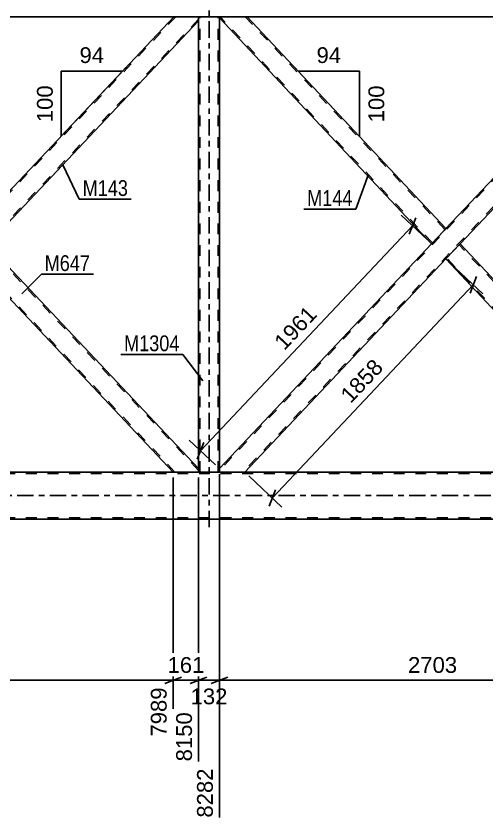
# Model space of a CAD drawing. Header units: millimetres. Extents: x -82 to 1107, y -546 to 295.
# Drawn here: x 160.7 to 246, y -150.1 to -4.2 of the extents above; entities that cross this region are included whole.
import ezdxf

# ---------------------------------------------------------------- set-up
doc = ezdxf.new("R2010")
doc.units = ezdxf.units.MM
doc.linetypes.add('DXK_LINE_DOT2', pattern=[3.9198, 1.9599, -1.9599])
doc.linetypes.add('DXK_LINE_DOT3', pattern=[5.9187, 2.979, -0.9799, 0.9799, -0.9799])
doc.styles.add('Arial', font='ARIAL.TTF', dxfattribs={"height": 0.2})
doc.styles.add('Arial Narrow', font='ARIALN.TTF', dxfattribs={"height": 0.2})

# ---------------------------------------------------------------- blocks, each defined once
blk = doc.blocks.new('Part-761553693-1431 - 1360')
at = {"color": 2, "linetype": 'Continuous'}
for p, q in [((197.59, -4.46), (197.59, -4.29)), ((238.6, -42.7), (202.59, -4.29)), ((236.01, -45.45), (197.59, -4.46)), ((238.28, -43.04), (236.01, -45.45)), ((238.6, -42.7), (238.28, -43.04))]:
    blk.add_line(p, q, dxfattribs=at)
at = {"color": 7, "linetype": 'DXK_LINE_DOT2'}
for p, q in [((202.59, -4.29), (197.59, -4.29)), ((236.16, -45.29), (197.73, -4.29)), ((238.44, -42.87), (202.27, -4.29)), ((238.57, -42.73), (238.28, -43.04)), ((236.16, -45.29), (236.17, -45.27))]:
    blk.add_line(p, q, dxfattribs=at)
blk = doc.blocks.new('Part-761553693-1406 - 1360')
at = {"color": 7, "linetype": 'DXK_LINE_DOT2'}
for p, q in [((189.66, -4.29), (111.87, -86.73)), ((193.81, -4.29), (189.35, -4.29)), ((193.81, -4.72), (116.31, -86.86)), ((152.95, -42.86), (150.36, -45.61)), ((155.54, -45.61), (152.95, -48.36)), ((116.62, -86.86), (111.87, -86.86))]:
    blk.add_line(p, q, dxfattribs=at)
at = {"color": 2, "linetype": 'Continuous'}
for p, q in [((189.35, -4.29), (152.95, -42.86)), ((193.81, -5.05), (193.81, -4.29)), ((193.81, -5.05), (155.54, -45.61)), ((150.36, -45.61), (111.87, -86.4)), ((152.95, -48.36), (116.62, -86.86)), ((111.87, -86.86), (111.87, -86.4))]:
    blk.add_line(p, q, dxfattribs=at)
blk = doc.blocks.new('Part-761553693-1426 - 1360')
at = {"color": 7, "linetype": 'DXK_LINE_DOT2'}
for p, q in [((275.1, -4.29), (197.59, -86.57)), ((279.53, -4.29), (274.79, -4.29)), ((279.53, -4.42), (201.87, -86.86)), ((238.6, -42.7), (236.01, -45.45)), ((241.18, -45.46), (238.59, -48.21)), ((202.18, -86.86), (197.59, -86.86))]:
    blk.add_line(p, q, dxfattribs=at)
at = {"color": 2, "linetype": 'Continuous'}
for p, q in [((274.79, -4.29), (238.6, -42.7)), ((279.53, -4.75), (279.53, -4.29)), ((279.53, -4.75), (241.18, -45.46)), ((236.01, -45.45), (197.59, -86.24)), ((238.59, -48.21), (202.18, -86.86)), ((197.59, -86.86), (197.59, -86.24))]:
    blk.add_line(p, q, dxfattribs=at)
blk = doc.blocks.new('Part-761553693-1481 - 1360')
at = {"color": 7, "linetype": 'DXK_LINE_DOT3'}
blk.add_line((195.7, -96.86), (195.7, 5.71), dxfattribs=at)
at = {"color": 7, "linetype": 'DXK_LINE_DOT2'}
for p, q in [((197.59, -4.29), (193.81, -4.29)), ((193.81, -5.05), (193.81, -4.29)), ((194.04, -86.86), (194.04, -4.29)), ((197.36, -86.86), (197.36, -4.29)), ((197.59, -4.46), (197.59, -4.29)), ((193.81, -86.86), (193.81, -86.24)), ((197.59, -86.86), (193.81, -86.86)), ((197.59, -86.86), (197.59, -86.24))]:
    blk.add_line(p, q, dxfattribs=at)
at = {"color": 2, "linetype": 'Continuous'}
for p, q in [((193.81, -86.24), (193.81, -5.05)), ((197.59, -86.24), (197.59, -4.46))]:
    blk.add_line(p, q, dxfattribs=at)
blk = doc.blocks.new('Part-761553693-1517 - 1360')
at = {"color": 2, "linetype": 'Continuous'}
for p, q in [((155.54, -45.61), (152.95, -48.36)), ((193.81, -86.24), (155.54, -45.61)), ((189.22, -86.86), (152.95, -48.36)), ((193.81, -86.86), (193.81, -86.24))]:
    blk.add_line(p, q, dxfattribs=at)
at = {"color": 7, "linetype": 'DXK_LINE_DOT2'}
for p, q in [((193.81, -86.57), (155.38, -45.78)), ((153.11, -48.19), (153.12, -48.18)), ((189.53, -86.86), (153.11, -48.19)), ((193.81, -86.86), (189.22, -86.86))]:
    blk.add_line(p, q, dxfattribs=at)
blk = doc.blocks.new('Part-761553693-1522 - 1360')
at = {"color": 2, "linetype": 'Continuous'}
for p, q in [((241.18, -45.46), (238.59, -48.21)), ((279.53, -86.37), (241.18, -45.46)), ((274.81, -86.86), (238.59, -48.21)), ((279.53, -86.86), (279.53, -86.37))]:
    blk.add_line(p, q, dxfattribs=at)
at = {"color": 7, "linetype": 'DXK_LINE_DOT2'}
for p, q in [((279.53, -86.71), (241.02, -45.63)), ((238.75, -48.04), (238.76, -48.03)), ((275.13, -86.86), (238.75, -48.04)), ((279.53, -86.86), (274.81, -86.86))]:
    blk.add_line(p, q, dxfattribs=at)
blk = doc.blocks.new('Part-761553693-1666 - 1360')
at = {"color": 7, "linetype": 'DXK_LINE_DOT2'}
for p, q in [((681.9, -87.14), (12.96, -87.14)), ((545.18, -86.86), (22.39, -86.86)), ((681.9, -95.14), (12.96, -95.14))]:
    blk.add_line(p, q, dxfattribs=at)
at = {"color": 2, "linetype": 'Continuous'}
for p, q in [((279.99, -86.86), (111.41, -86.86)), ((681.9, -95.43), (12.96, -95.43))]:
    blk.add_line(p, q, dxfattribs=at)
at = {"color": 7, "linetype": 'DXK_LINE_DOT3'}
blk.add_line((12.96, -91.14), (681.9, -91.14), dxfattribs=at)
blk = doc.blocks.new('Part-761553693-1681 - 1360')
at = {"color": 2, "linetype": 'Continuous'}
blk.add_line((279.99, -4.29), (111.41, -4.29), dxfattribs=at)
blk = doc.blocks.new('StraightDimension-761553693-27653 - 1360')
at = {"color": 7, "linetype": 'Continuous'}
for p, q in [((197.59, -87.24), (197.59, -149.53)), ((193.81, -87.86), (193.81, -139.33)), ((192.31, -125.23), (195.31, -124.03)), ((199.09, -124.03), (196.09, -125.23)), ((193.81, -124.63), (197.59, -124.63))]:
    blk.add_line(p, q, dxfattribs=at)
at = {"color": 0}
blk.add_wipeout([(199.64, -129.58), (199.64, -125.38), (191.76, -125.38), (191.76, -129.58)], dxfattribs=at)
at = {"color": 0, "linetype": 'Continuous'}
blk.add_wipeout([(196.99, -140.03), (192.79, -140.03), (192.79, -150.13), (196.99, -150.13)], dxfattribs=at)
at = {"color": 3, "style": 'Arial'}
blk.add_text('132', height=2.865, dxfattribs=at).set_placement((192.36, -128.98))
at = {"color": 3, "linetype": 'Continuous', "style": 'Arial'}
blk.add_text('8282', height=2.865, rotation=90.0002, dxfattribs=at).set_placement((196.39, -149.53))
blk = doc.blocks.new('StraightDimension-761553693-27655 - 1360')
at = {"color": 7, "linetype": 'Continuous'}
for p, q in [((111.87, -87.4), (111.87, -149.53)), ((189.22, -87.86), (189.22, -134.83)), ((113.37, -124.03), (110.37, -125.23)), ((187.72, -125.23), (190.72, -124.03)), ((111.87, -124.63), (189.22, -124.63))]:
    blk.add_line(p, q, dxfattribs=at)
at = {"color": 0}
blk.add_wipeout([(155.59, -123.88), (155.59, -119.68), (145.5, -119.68), (145.5, -123.88)], dxfattribs=at)
at = {"color": 3, "style": 'Arial'}
blk.add_text('2707', height=2.865, dxfattribs=at).set_placement((146.1, -123.28))
at = {"color": 0, "linetype": 'Continuous'}
blk.add_wipeout([(188.62, -125.33), (184.42, -125.33), (184.42, -135.43), (188.62, -135.43)], dxfattribs=at)
at = {"color": 3, "linetype": 'Continuous', "style": 'Arial'}
blk.add_text('7989', height=2.865, rotation=90.0002, dxfattribs=at).set_placement((188.02, -134.83))
blk = doc.blocks.new('StraightDimension-761553693-27652 - 1360')
at = {"color": 7, "linetype": 'Continuous'}
for p, q in [((197.59, -87.24), (197.59, -149.53)), ((274.81, -87.86), (274.81, -137.05)), ((199.09, -124.03), (196.09, -125.23)), ((273.31, -125.23), (276.31, -124.03)), ((197.59, -124.63), (274.81, -124.63))]:
    blk.add_line(p, q, dxfattribs=at)
at = {"color": 0}
blk.add_wipeout([(241.25, -123.88), (241.25, -119.68), (231.15, -119.68), (231.15, -123.88)], dxfattribs=at)
at = {"color": 3, "style": 'Arial'}
blk.add_text('2703', height=2.865, dxfattribs=at).set_placement((231.75, -123.28))
at = {"color": 0, "linetype": 'Continuous'}
blk.add_wipeout([(274.21, -125.33), (270.01, -125.33), (270.01, -137.65), (274.21, -137.65)], dxfattribs=at)
at = {"color": 3, "linetype": 'Continuous', "style": 'Arial'}
blk.add_text('10985', height=2.865, rotation=90.0002, dxfattribs=at).set_placement((273.61, -137.05))
blk = doc.blocks.new('StraightDimension-761553693-21892 - 1360')
at = {"color": 7, "linetype": 'Continuous'}
for p, q in [((235.28, -44.77), (230.51, -40.28)), ((231.99, -43.73), (233.17, -40.73)), ((194.16, -83.01), (232.58, -42.23)), ((196.86, -85.55), (192.09, -81.06)), ((194.75, -81.51), (193.57, -84.52))]:
    blk.add_line(p, q, dxfattribs=at)
at = {"color": 0}
blk.add_wipeout([(216.29, -58.43), (213.23, -55.55), (206.31, -62.9), (209.37, -65.78)], dxfattribs=at)
at = {"color": 3, "style": 'Arial'}
blk.add_text('1961', height=2.865, rotation=46.7132, dxfattribs=at).set_placement((209.34, -64.93))
blk = doc.blocks.new('StraightDimension-761553693-21907 - 1360')
at = {"color": 7, "linetype": 'Continuous'}
for p, q in [((239.32, -48.9), (245.33, -54.56)), ((242.99, -54.42), (244.17, -51.41)), ((207.18, -91.56), (243.58, -52.91)), ((202.91, -87.54), (208.92, -93.21)), ((207.77, -90.06), (206.59, -93.06))]:
    blk.add_line(p, q, dxfattribs=at)
at = {"color": 0}
blk.add_wipeout([(228.29, -68.05), (225.24, -65.17), (218.32, -72.52), (221.37, -75.4)], dxfattribs=at)
at = {"color": 3, "style": 'Arial'}
blk.add_text('1858', height=2.865, rotation=46.7132, dxfattribs=at).set_placement((221.35, -74.55))
blk = doc.blocks.new('AngleDimension-761553693-22403 - 1360')
at = {"color": 7, "linetype": 'Continuous'}
for p, q in [((168.89, -14.18), (180.01, -14.18)), ((168.89, -25.97), (180.01, -14.18)), ((168.89, -25.97), (168.89, -14.18)), ((180.64, -13.51), (180.01, -14.18))]:
    blk.add_line(p, q, dxfattribs=at)
at = {"color": 0}
for points in [[(177.28, -13.28), (177.28, -9.08), (171.63, -9.08), (171.63, -13.28)], [(167.99, -16.14), (163.79, -16.14), (163.79, -24.01), (167.99, -24.01)]]:
    blk.add_wipeout(points, dxfattribs=at)
at = {"color": 3, "style": 'Arial'}
blk.add_text('94', height=2.865, dxfattribs=at).set_placement((172.23, -12.68))
blk.add_text('100', height=2.865, rotation=90.0002, dxfattribs=at).set_placement((167.39, -23.41))
blk = doc.blocks.new('AngleDimension-761553693-22420 - 1360')
at = {"color": 7, "linetype": 'Continuous'}
for p, q in [((211.23, -13.51), (211.86, -14.18)), ((222.94, -14.18), (211.86, -14.18)), ((222.94, -26), (211.86, -14.18)), ((222.94, -26), (222.94, -14.18))]:
    blk.add_line(p, q, dxfattribs=at)
at = {"color": 0}
for points in [[(220.23, -13.28), (220.23, -9.08), (214.58, -9.08), (214.58, -13.28)], [(228.04, -16.16), (223.84, -16.16), (223.84, -24.03), (228.04, -24.03)]]:
    blk.add_wipeout(points, dxfattribs=at)
at = {"color": 3, "style": 'Arial'}
blk.add_text('94', height=2.865, dxfattribs=at).set_placement((215.18, -12.68))
blk.add_text('100', height=2.865, rotation=90.0002, dxfattribs=at).set_placement((227.44, -23.43))
blk = doc.blocks.new('StraightDimension-761553693-27654 - 1360')
at = {"color": 7, "linetype": 'Continuous'}
for p, q in [((189.22, -87.86), (189.22, -134.83)), ((193.81, -87.86), (193.81, -139.33)), ((187.72, -125.23), (190.72, -124.03)), ((195.31, -124.03), (192.31, -125.23)), ((189.22, -124.63), (193.81, -124.63))]:
    blk.add_line(p, q, dxfattribs=at)
at = {"color": 0}
blk.add_wipeout([(195.45, -123.88), (195.45, -119.68), (187.58, -119.68), (187.58, -123.88)], dxfattribs=at)
at = {"color": 0, "linetype": 'Continuous'}
blk.add_wipeout([(193.21, -129.83), (189.01, -129.83), (189.01, -139.93), (193.21, -139.93)], dxfattribs=at)
at = {"color": 3, "style": 'Arial'}
blk.add_text('161', height=2.865, dxfattribs=at).set_placement((188.18, -123.28))
at = {"color": 3, "linetype": 'Continuous', "style": 'Arial'}
blk.add_text('8150', height=2.865, rotation=90.0002, dxfattribs=at).set_placement((192.61, -139.33))
blk = doc.blocks.new('Mark-761553693-21107 - 1360')
at = {"color": 0}
blk.add_wipeout([(174.15, -50.4), (174.15, -47.4), (165.92, -47.4), (165.92, -50.4)], dxfattribs=at)
blk.add_wipeout([(174.15, -50.4), (174.15, -47.4), (165.92, -47.4), (165.92, -50.4)], dxfattribs=at)
at = {"color": 30, "linetype": 'Continuous'}
for p, q in [((161.79, -54.53), (165.32, -51)), ((165.32, -51), (174.75, -51))]:
    blk.add_line(p, q, dxfattribs=at)
at = {"color": 3, "style": 'Arial Narrow'}
blk.add_text('M647', height=2.863, dxfattribs=at).set_placement((165.92, -50.4))
blk = doc.blocks.new('Mark-761553693-21095 - 1360')
at = {"color": 0}
blk.add_wipeout([(190.37, -64.94), (190.37, -61.94), (180.31, -61.94), (180.31, -64.94)], dxfattribs=at)
blk.add_wipeout([(190.37, -64.94), (190.37, -61.94), (180.31, -61.94), (180.31, -64.94)], dxfattribs=at)
at = {"color": 30, "linetype": 'Continuous'}
for p in [(179.71, -65.54), (194.58, -70.33)]:
    blk.add_line(p, (190.97, -65.54), dxfattribs=at)
at = {"color": 3, "style": 'Arial Narrow'}
blk.add_text('M1304', height=2.863, dxfattribs=at).set_placement((180.31, -64.94))
blk = doc.blocks.new('Mark-761553693-21074 - 1360')
at = {"color": 0}
blk.add_wipeout([(181.02, -36.79), (181.02, -33.79), (172.8, -33.79), (172.8, -36.79)], dxfattribs=at)
blk.add_wipeout([(181.02, -36.79), (181.02, -33.79), (172.8, -33.79), (172.8, -36.79)], dxfattribs=at)
at = {"color": 30, "linetype": 'Continuous'}
for p, q in [((169.2, -31.13), (172.2, -37.39)), ((172.2, -37.39), (181.62, -37.39))]:
    blk.add_line(p, q, dxfattribs=at)
at = {"color": 3, "style": 'Arial Narrow'}
blk.add_text('M143', height=2.863, dxfattribs=at).set_placement((172.8, -36.79))
blk = doc.blocks.new('Mark-761553693-21245 - 1360')
at = {"color": 0}
blk.add_wipeout([(221.7, -38.59), (221.7, -35.59), (213.48, -35.59), (213.48, -38.59)], dxfattribs=at)
blk.add_wipeout([(221.7, -38.59), (221.7, -35.59), (213.48, -35.59), (213.48, -38.59)], dxfattribs=at)
at = {"color": 30, "linetype": 'Continuous'}
for p in [(224.6, -32.85), (212.88, -39.19)]:
    blk.add_line(p, (222.3, -39.19), dxfattribs=at)
at = {"color": 3, "style": 'Arial Narrow'}
blk.add_text('M144', height=2.863, dxfattribs=at).set_placement((213.48, -38.59))

msp = doc.modelspace()

# ---------------------------------------------------------------- block references
for name in ['Part-761553693-1481 - 1360', 'Part-761553693-1681 - 1360', 'Part-761553693-1406 - 1360', 'Part-761553693-1431 - 1360', 'Part-761553693-1426 - 1360', 'Part-761553693-1517 - 1360', 'Part-761553693-1522 - 1360', 'Part-761553693-1666 - 1360']:
    msp.add_blockref(name, (0, 0))

# ---------------------------------------------------------------- next in the draw order: block references
for name in ['AngleDimension-761553693-22403 - 1360', 'AngleDimension-761553693-22420 - 1360', 'Mark-761553693-21074 - 1360', 'Mark-761553693-21245 - 1360', 'StraightDimension-761553693-21892 - 1360', 'Mark-761553693-21107 - 1360', 'StraightDimension-761553693-27655 - 1360', 'StraightDimension-761553693-27653 - 1360']:
    msp.add_blockref(name, (0, 0))

# ---------------------------------------------------------------- next in the draw order: block references
for name in ['Mark-761553693-21095 - 1360', 'StraightDimension-761553693-27652 - 1360']:
    msp.add_blockref(name, (0, 0))

# ---------------------------------------------------------------- next in the draw order: block references
for name in ['StraightDimension-761553693-21907 - 1360', 'StraightDimension-761553693-27654 - 1360']:
    msp.add_blockref(name, (0, 0))

doc.saveas('drawing.dxf')
